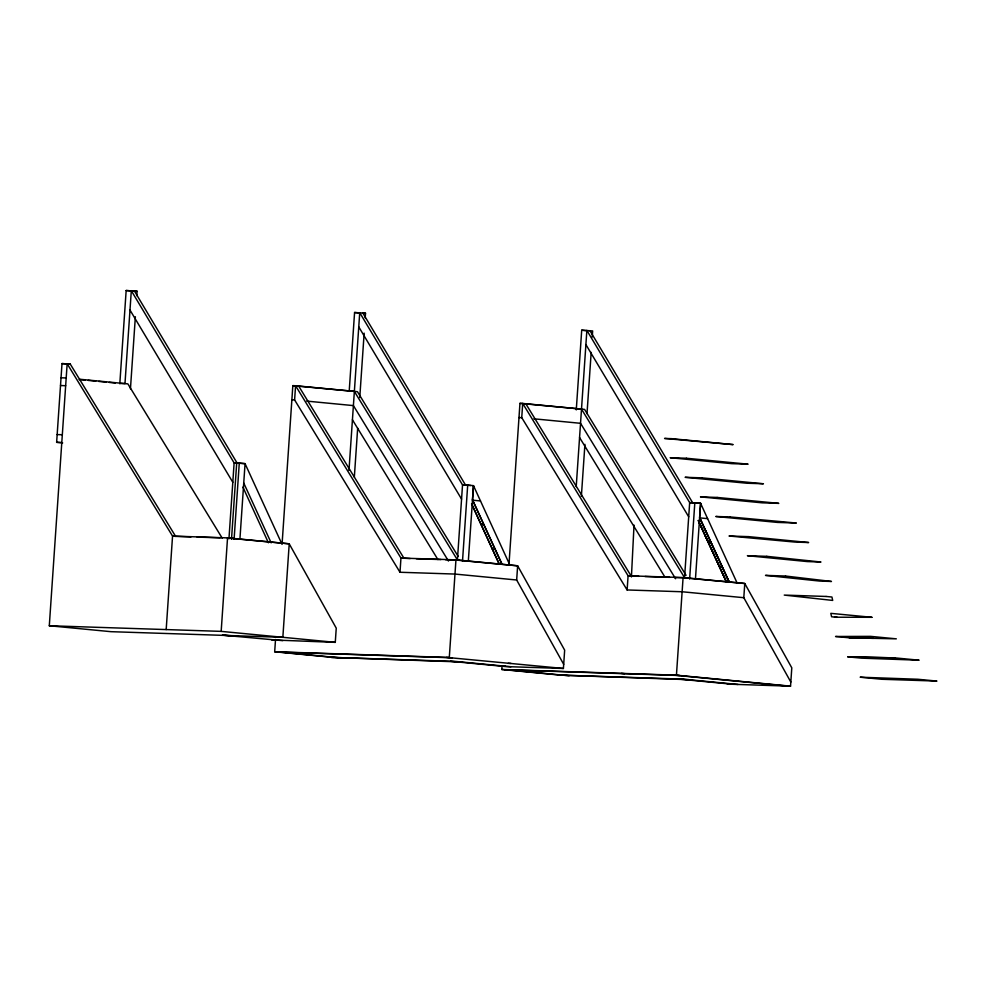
<?xml version="1.0" encoding="UTF-8"?>
<svg xmlns="http://www.w3.org/2000/svg" width="986" height="986" viewBox="0 0 986 986"><rect width="100%" height="100%" fill="white"/><g stroke="black" fill="none" stroke-linecap="round" stroke-linejoin="round"><path stroke-width="1.48" d="M631.422 576.933L634.023 525.107M62.673 442.899L56.633 442.32L62.007 363.587L70.24 364.056L175.631 536.384L191.001 536.877M175.631 536.384L172.55 536.088L227.544 537.888L289.218 543.816L282.846 637.313L110.974 631.681L49.3 625.753L67.159 363.76L172.55 536.088L166.178 629.573M119.811 383.714L126.159 290.525L137.103 291.252L136.795 295.714M130.448 388.854L135.365 316.74M49.3 625.753L221.172 631.373L227.544 537.888M228.949 538.849L234.126 462.927L131.311 290.685L124.975 383.616L119.836 383.443M231.513 539.182L236.702 463.013M234.089 539.268L239.278 463.1L245.058 463.654L282.058 544.371L292.83 385.649L295.578 385.748L357.45 391.701L458.108 556.301M239.918 539.169L245.058 463.654L234.126 462.927L239.278 463.1M333.465 657.428L274.687 651.771L275.525 639.483M399.996 572.262L294.604 399.934L295.578 385.748L400.957 558.064L399.996 572.262L454.99 574.062L516.664 580.002L563.696 664.342M349.241 390.666L354.578 312.5L365.51 313.228L365.202 317.825M276.98 640.087L271.828 639.914L335.277 642.354L336.251 628.156L289.218 543.816L227.877 538.085L230.625 538.183M348.982 470.396L359.73 312.673L462.533 484.915L457.418 559.925L354.356 391.405L292.83 385.649M354.331 477.187L357.671 428.158M359.767 397.506L364.154 333.145M450.516 661.261L505.744 666.585L563.413 668.471L564.658 650.144L517.638 565.804L455.951 559.863L449.296 657.489L274.687 651.771M462.496 561.28L467.697 485.087L473.477 485.642L509.824 564.966M468.325 561.12L473.477 485.642L472.491 499.84L501.948 564.115L472.491 499.84M560.603 675.139L501.812 669.482L502.022 666.4M508.936 565.015L519.955 403.36L522.703 403.447L584.575 409.4L686.059 575.331M627.121 589.961L521.742 417.645L522.703 403.447L628.094 575.775L627.121 589.961L682.127 591.76L743.801 597.701L790.821 682.041M516.664 580.002L517.638 565.804L456.296 560.073M576.268 409.905L581.703 330.211L592.648 330.939L592.229 337.064M576.218 486.566L586.867 330.384L689.67 502.613L684.555 577.623L581.493 409.104L519.955 403.36M581.358 496.426L584.92 444.329M587.003 413.676L591.181 352.384M501.812 669.482L676.433 675.188L683.088 577.574L744.775 583.502L791.795 667.842L790.538 686.17L732.869 684.284L677.653 678.96M689.633 578.992L694.822 502.786L700.602 503.341L736.961 582.664M695.463 578.819L700.602 503.341L689.67 502.613L694.822 502.786M743.801 597.701L744.775 583.502L683.421 577.771M729.085 581.814L699.629 517.539L700.602 503.341M483.843 524.466L481.032 524.379M710.98 542.177L708.194 542.09L705.384 536.014M849.205 637.794L896.336 638.842L870.601 636.364L835.561 636.488L849.205 637.794L873.473 638.336M847.911 656.849L895.042 657.884L919.1 660.201L861.468 658.155L847.911 656.849L895.042 657.884M137.103 291.252L126.159 290.525M362.934 313.141L365.51 313.228M70.24 364.056L62.007 363.587M61.046 377.786L66.198 377.958M60.516 385.526L65.668 385.699M291.856 399.848L294.604 399.934M518.993 417.559L521.742 417.645M57.163 434.579L62.328 434.74M56.633 442.32L61.798 442.492M467.697 485.087L462.533 484.915L470.729 485.543M699.592 517.539L729.098 581.814M197.138 537.087L220.198 537.838M492.285 549.005L495.071 549.091M719.423 566.703L722.208 566.802M455.951 559.863L400.957 558.064L410.188 558.569M416.339 558.766L440.927 559.567M445.536 559.715L459.045 560.159M683.088 577.574L628.094 575.775L638.854 576.317M645.004 576.514L669.593 577.328M674.202 577.476L686.17 577.87M233.325 635.871L222.38 635.144L282.76 640.641M277.769 652.066L452.389 657.785M508.234 663.332L510.982 663.418M461.448 661.988L331.062 657.354L455.668 661.433L510.896 666.746M499.964 666.031L505.115 666.191M504.894 669.777L679.514 675.484M735.371 681.043L738.12 681.129M688.585 679.687L558.199 675.053L682.805 679.132L738.033 684.457M727.089 683.729L732.253 683.902M688.055 679.674L688.894 679.724M581.703 330.211L587.483 330.766M354.578 312.5L360.358 313.067M533.857 418.803L580.532 423.302L675.595 578.757M79.817 379.265L127.872 383.887L222.17 538.085M306.72 401.105L353.395 405.603L448.47 561.059M79.176 379.536L85.203 380.115M88.21 380.399L95.741 381.126M98.748 381.422L106.278 382.137M109.286 382.432L115.313 383.012M707.615 518.648L699.616 517.872L728.962 581.641M472.479 500.173L480.49 500.937M221.172 631.373L335.277 642.354M676.433 675.188L790.538 686.17M673.684 675.102L787.789 686.083M621.439 673.389L624.52 673.684M446.547 657.391L563.413 668.471M394.301 655.69L397.383 655.986M507.654 669.864L569.132 675.78M280.517 652.165L342.006 658.081M579.558 437.501L665.045 577.278M525.797 403.742L631.176 576.07M352.421 419.789L437.907 559.58M298.659 386.044L404.038 558.359M589.948 330.68L692.751 502.909M585.894 344.57L688.696 516.812M362.811 312.969L465.614 485.211M358.756 326.871L461.571 499.113M134.404 290.993L237.207 463.223M129.992 310.048L232.807 482.29M698.285 520.497L726.312 581.728M698.827 521.939L726.263 581.543M698.285 520.497L726.325 581.728M243.739 483.017L271.162 542.855M242.901 487.096L268.414 542.768M871.907 617.31L834.513 617.211L837.102 617.298L831.592 616.768L830.816 613.354L871.907 617.31M671.454 438.659L664.576 438.437L733.128 444.6L671.454 438.659M686.404 458.243L670.16 457.714L731.834 463.654L748.091 464.184L686.404 458.243M701.761 477.84L685.11 477.298L746.784 483.226L763.435 483.769L701.761 477.84M717.118 497.437L700.467 496.882L762.141 502.823L778.792 503.365L717.118 497.437M730.306 516.96L715.824 516.479L777.498 522.42L796.318 523.036L730.306 516.96M748.694 536.643L729.011 536.002L795.012 542.078L808.643 542.522L748.694 536.643M766.8 556.338L747.388 555.697L807.349 561.576L820.981 562.02L766.8 556.338M785.534 576.034L765.506 575.38L819.686 581.074L831.457 581.457L785.534 576.034M826.058 596.456L784.24 595.088L832.702 600.425L831.925 597.023L826.058 596.456M936.7 681.067L881.706 679.268L860.162 677.197L917.793 679.255L936.7 681.067M499.187 564.017L471.555 503.723L499.199 564.017"/></g></svg>
